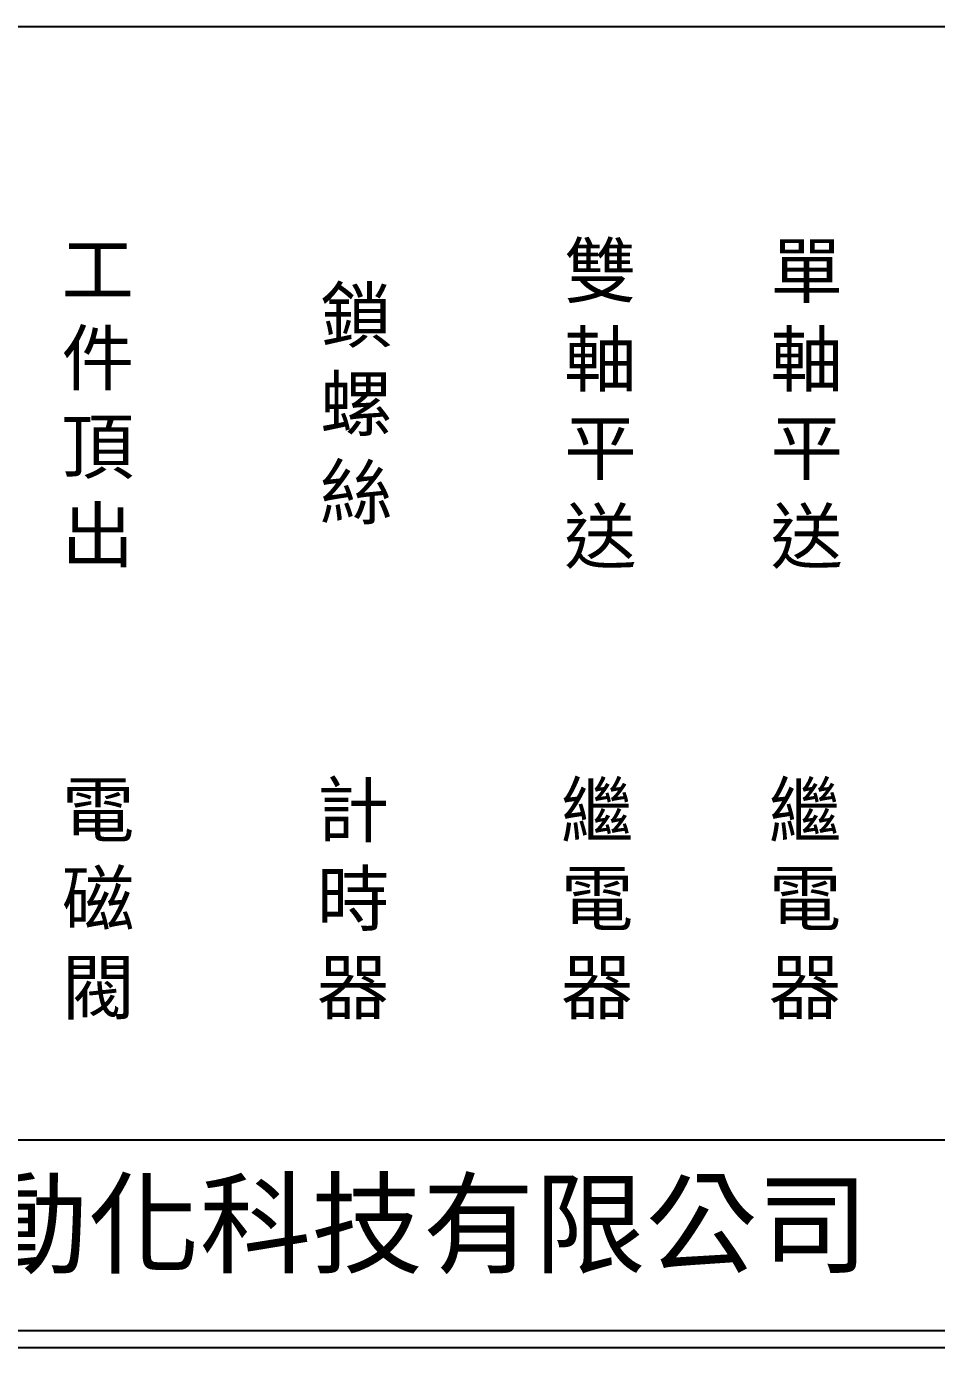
# Model space of a CAD drawing. Extents: x 889 to 1176, y 251 to 455.
# Drawn here: x 955.9 to 1022.7, y 251.2 to 348.2 of the extents above; entities that cross this region are included whole.
import ezdxf

# ---------------------------------------------------------------- set-up
doc = ezdxf.new("R2010")
doc.units = 0
doc.layers.add('圖框層', color=7, linetype='CONTINUOUS')
doc.layers.add('標尺寸層', color=3, linetype='CONTINUOUS')
doc.styles.add('CNS', font='romanc.shx', dxfattribs={"bigfont": 'chineset.shx'})
doc.styles.add('STSL', font='KAIU.TTF')

msp = doc.modelspace()

# ---------------------------------------------------------------- linework, layer by layer
at = {"layer": '圖框層', "color": 7}
for p, q in [((890.321, 266.445), (1174.821, 266.445)), ((890.321, 252.445), (1174.821, 252.445)), ((889.071, 251.195), (1176.071, 251.195))]:
    msp.add_line(p, q, dxfattribs=at)
at = {"layer": '標尺寸層', "color": 7}
msp.add_line((893.818, 348.153), (1171.69, 348.153), dxfattribs=at)

# ---------------------------------------------------------------- texts
at = {"layer": '圖框層', "color": 4, "style": 'STSL'}
msp.add_text('泓陞自動化科技有限公司', height=6, dxfattribs=at).set_placement((927.675, 257.271))
at = {"layer": '標尺寸層', "color": 7, "char_height": 3.9, "attachment_point": 5, "style": 'CNS'}
for s, insert, width in [('{\\fDFKai-SB|b0|i0|c136|p65;雙軸平送}', (998.004, 320.261), 2.84806), ('{\\fDFKai-SB|b0|i0|c136|p65;工件頂出}', (961.112, 320.36), 2.84806), ('{\\fDFKai-SB|b0|i0|c136|p65;單軸平送}', (1013.149, 320.261), 2.84806), ('{\\fDFKai-SB|b0|i0|c136|p65;鎖螺絲}', (980.09, 320.261), 2.84806), ('{\\fDFKai-SB|b0|i0|c136|p65;電磁閥}', (961.145, 283.937), 8.6627), ('{\\fDFKai-SB|b0|i0|c136|p65;計時器}', (979.852, 283.937), 8.6627), ('{\\fDFKai-SB|b0|i0|c136|p65;繼電器}', (997.765, 283.937), 8.6627), ('{\\fDFKai-SB|b0|i0|c136|p65;繼電器}', (1013.024, 283.937), 8.6627)]:
    msp.add_mtext(s, dxfattribs=dict(at, insert=insert, width=width))

doc.saveas('drawing.dxf')
